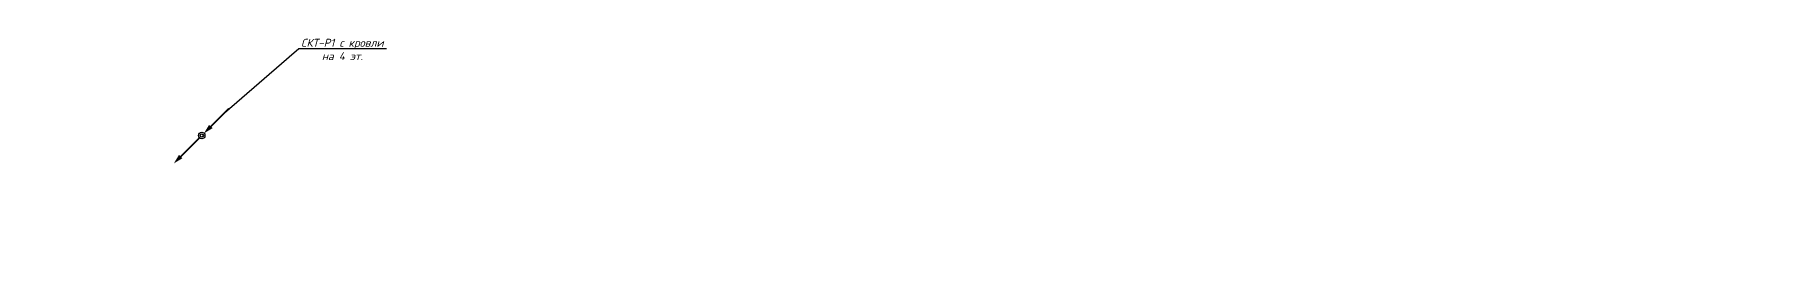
# Model space of a CAD drawing. Header units: millimetres. Extents: x 6978 to 1032874, y -121946 to 20667.
# Drawn here: x 869501 to 923959, y -112076 to -105400 of the extents above; entities that cross this region are included whole.
import ezdxf
from ezdxf import colors
from ezdxf.entities.mleader import LeaderData, LeaderLine
from ezdxf.math import Vec2, Vec3

# ---------------------------------------------------------------- set-up
doc = ezdxf.new("R2010")
doc.units = ezdxf.units.MM
doc.layers.add('Text', color=7, linetype='Continuous')
doc.layers.add('СС_СКК_Лоток', color=54, linetype='Continuous', lineweight=30)
doc.layers.add('Текст Радио', color=7, linetype='Continuous', lineweight=20)
doc.styles.add('ISOCPEUR', font='isocpeui.ttf', dxfattribs={"height": 2.5})

# ---------------------------------------------------------------- blocks, each defined once
blk = doc.blocks.new('*U265')
at = {"color": 0, "const_width": 0.5}
for points in [[(0.71, 0.71), (6.59, 6.59)], [(-8.5, -8.5), (-2.83, -2.83)]]:
    blk.add_lwpolyline(points, dxfattribs=at)
at = {"color": 0}
for points in [[(8.71, 8.71, 0, 1.5, 0), (6.59, 6.59, 2, 2, 0)], [(-0.71, -0.71, 0, 1.5, 0), (-2.83, -2.83, 2, 2, 0)]]:
    blk.add_lwpolyline(points, format="xyseb", dxfattribs=at)
for radius in [1, 0.5]:
    blk.add_circle((0, 0), radius, dxfattribs=at)
blk = doc.blocks.new('_None')

msp = doc.modelspace()

# ---------------------------------------------------------------- block references
at = {"layer": 'СС_СКК_Лоток', "xscale": 100, "yscale": 100, "zscale": 100, "rotation": 180}
msp.add_blockref('*U265', (874714, -108551), dxfattribs=at)

# ---------------------------------------------------------------- leaders
at = {"layer": 'Text', "lineweight": 0}
ml = msp.add_multileader_mtext('Standard', dxfattribs=at)
ml.set_content('{\\C256;СКТ-P1 на 4 эт.}', color=7, style='ISOCPEUR')
ml.set_leader_properties(color=256)
ml.build(insert=Vec2(0, 0))
ml.multileader.update_dxf_attribs({"has_dogleg": 0, "text_left_attachment_type": 6, "text_right_attachment_type": 6, "dogleg_length": 0.1, "arrow_head_size": 0, "scale": 100})
ctx = ml.context
ctx.base_point, ctx.scale, ctx.char_height, ctx.arrow_head_size, ctx.landing_gap_size, ctx.plane_origin = Vec3(1023047, -110094), 100, 250, 0, 50, Vec3(1021208, -111498)
ctx.left_attachment, ctx.right_attachment, ctx.text_align_type = 6, 6, 2
notes = []
notes.append((ctx, [(1, (1, 1, 0), (1025808, -110094), (-1, 0), 10, [(0, [(1026573, -109449)], 0, [])])]))
ctx.mtext.insert, ctx.mtext.width, ctx.mtext.alignment, ctx.mtext.flow_direction = Vec3(1025748, -109794), 2836.99, 3, 5
ml = msp.add_multileader_mtext('Standard', dxfattribs=at)
ml.set_content('{\\fISOCPEUR|b0|i0|c204|p34;\\C256;эфирная антенна ЕВ45LTE ориентирована на телебашню Останкино}', color=7, style='ISOCPEUR')
ml.set_leader_properties(color=256)
ml.build(insert=Vec2(0, 0))
ml.multileader.update_dxf_attribs({"has_dogleg": 0, "text_left_attachment_type": 6, "text_right_attachment_type": 6, "dogleg_length": 0.1, "arrow_head_size": 0, "scale": 100})
ctx = ml.context
ctx.base_point, ctx.scale, ctx.char_height, ctx.arrow_head_size, ctx.landing_gap_size, ctx.plane_origin = Vec3(1022384, -112048), 100, 250, 0, 50, Vec3(1023999, -112166)
ctx.left_attachment, ctx.right_attachment, ctx.text_align_type = 6, 6, 2
notes.append((ctx, [(1, (1, 1, 0), (1025219, -112048), (-1, 0), 10, [(0, [(1027315, -109713)], 0, [])])]))
ctx.mtext.insert, ctx.mtext.width, ctx.mtext.alignment, ctx.mtext.flow_direction = Vec3(1025159, -111748), 2836.99, 3, 5
for ctx, leaders in notes:
    for number, flags, end, landing, length, lines in leaders:
        leader = LeaderData()
        leader.index, (leader.has_last_leader_line, leader.has_dogleg_vector, leader.attachment_direction) = number, flags
        leader.last_leader_point, leader.dogleg_vector, leader.dogleg_length = Vec3(end), Vec3(landing), length
        for number, points, colour, breaks in lines:
            line = LeaderLine()
            line.index, line.vertices, line.color, line.breaks = number, Vec3.list(points), colors.encode_raw_color(colour), breaks
            leader.lines.append(line)
        ctx.leaders.append(leader)

# ---------------------------------------------------------------- next in the draw order: leaders
at = {"layer": 'Текст Радио', "color": 7, "lineweight": 0}
ml = msp.add_multileader_mtext('Standard', dxfattribs=at)
ml.set_content('{\\C256;СКТ-P1} с кровли\\Pна 4 эт.', color=7, style='ISOCPEUR')
ml.set_leader_properties()
ml.set_arrow_properties(name='NONE')
ml.build(insert=Vec2(0, 0))
ml.multileader.update_dxf_attribs({"has_dogleg": 0, "text_left_attachment_type": 6, "text_right_attachment_type": 6, "dogleg_length": 100, "arrow_head_size": 250})
ctx = ml.context
ctx.base_point, ctx.char_height, ctx.arrow_head_size, ctx.landing_gap_size, ctx.plane_origin = Vec3(877748, -105825), 250, 250, 0, Vec3(887703, -107762)
ctx.left_attachment, ctx.right_attachment, ctx.text_align_type = 6, 6, 1
notes = []
notes.append((ctx, [(1, (1, 1, 0), (877648, -105825), (1, 0), 100, [(0, [(875421, -107844)], 0, [])])]))
ctx.mtext.insert, ctx.mtext.width, ctx.mtext.alignment, ctx.mtext.flow_direction = Vec3(879106, -105525), 3045.23, 2, 5
ctx.mtext.has_bg_fill, ctx.mtext.bg_color, ctx.mtext.bg_scale_factor, ctx.mtext.bg_transparency, ctx.mtext.use_window_bg_color = 1, -1027028792, 1.5, 0, 1
for ctx, leaders in notes:
    for number, flags, end, landing, length, lines in leaders:
        leader = LeaderData()
        leader.index, (leader.has_last_leader_line, leader.has_dogleg_vector, leader.attachment_direction) = number, flags
        leader.last_leader_point, leader.dogleg_vector, leader.dogleg_length = Vec3(end), Vec3(landing), length
        for number, points, colour, breaks in lines:
            line = LeaderLine()
            line.index, line.vertices, line.color, line.breaks = number, Vec3.list(points), colors.encode_raw_color(colour), breaks
            leader.lines.append(line)
        ctx.leaders.append(leader)

doc.saveas('drawing.dxf')
